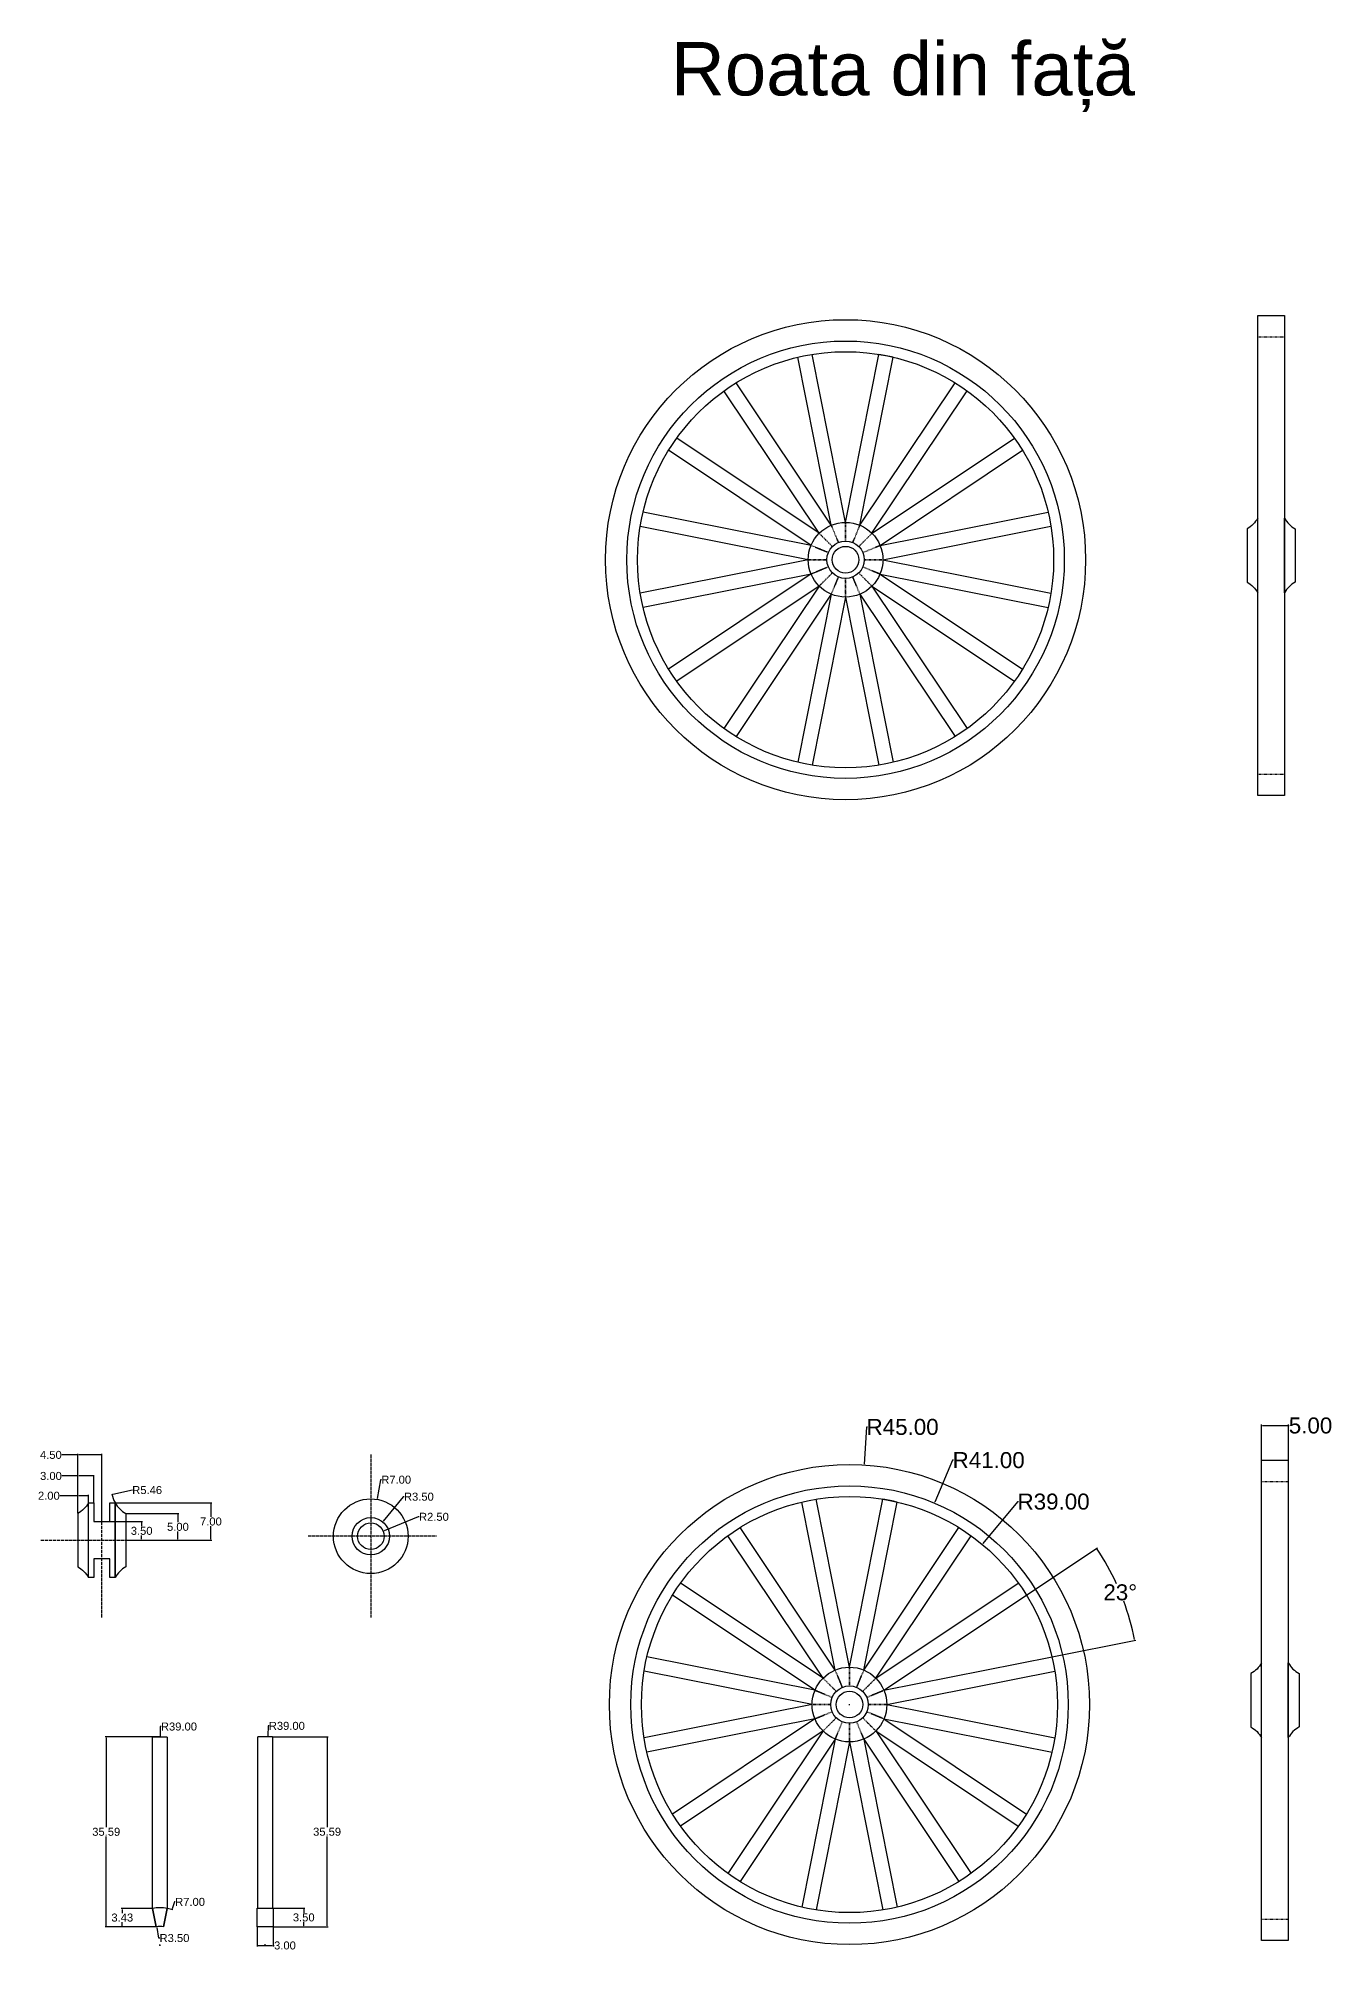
# Model space of a CAD drawing. Header units: millimetres. Extents: x 65 to 679, y 27 to 400.
# Drawn here: x 64.8 to 307.2, y 41.9 to 400.5 of the extents above; entities that cross this region are included whole.
import ezdxf

# ---------------------------------------------------------------- set-up
doc = ezdxf.new("R2010")
doc.units = ezdxf.units.MM
doc.header["$MEASUREMENT"] = 0
doc.header["$PDMODE"] = 34
doc.linetypes.add('ACAD_ISO02W100', pattern=[15, 12, -3])
for name, color, linetype in [('butuci', 31, 'Continuous'), ('cauciuc', 180, 'Continuous'), ('cotari', 132, 'Continuous'), ('linii ajutatoare', 1, 'Continuous'), ('spite', 131, 'Continuous'), ('text', 7, 'Continuous')]:
    doc.layers.add(name, color=color, linetype=linetype)
doc.styles.get("Standard").update_dxf_attribs({"font": 'arial.ttf'})
doc.dimstyles.new('Cotare', dxfattribs={"dimtxt": 3, "dimasz": 0.18, "dimexe": 0.18, "dimexo": 0.0625, "dimgap": 0.09, "dimtad": 0, "dimtih": 1, "dimtoh": 1, "dimzin": 0, "dimdsep": 46, "dimtxsty": 'Standard', "dimcen": 0.09, "dimadec": 0, "dimazin": 0, "dimtfac": 1, "dimtofl": 0, "dimtmove": 0, "dimatfit": 3, "dimfxl": 1, "dimtolj": 1, "dimtzin": 0, "dimarcsym": 0})
doc.dimstyles.new('Cotari mici', dxfattribs={"dimtxt": 1.5, "dimasz": 0.18, "dimexe": 0.18, "dimexo": 0.0625, "dimgap": 0.09, "dimtad": 0, "dimtih": 1, "dimtoh": 1, "dimzin": 0, "dimdsep": 46, "dimtxsty": 'Standard', "dimcen": 0.09, "dimadec": 0, "dimazin": 0, "dimtfac": 1, "dimtofl": 0, "dimtmove": 0, "dimatfit": 3, "dimfxl": 1, "dimtolj": 1, "dimtzin": 0, "dimarcsym": 0})

# ---------------------------------------------------------------- blocks, each defined once
blk = doc.blocks.new('*U10')
at = {"layer": 'spite'}
for p, q in [((-4.47, -13.86), (1.79, 17.63)), ((-1.79, -14.4), (4.47, 17.1))]:
    blk.add_line(p, q, dxfattribs=at)
at = {"layer": 'spite', "linetype": 'ACAD_ISO02W100', "ltscale": 0.005}
for p, q in [((-4.47, -13.86), (-4.47, -17.36)), ((-3.13, -17.63), (-1.79, -14.4))]:
    blk.add_line(p, q, dxfattribs=at)
blk = doc.blocks.new('*U11')
at = {"layer": 'cauciuc', "color": 0, "linetype": 'ByBlock', "lineweight": -2, "transparency": 16777216}
for p, rotation in [((101.28, 84.23, 4), 22.5), ((117.25, 80.81, 4), 337.4999999999999), ((93.54, 81.16, 4), 45.00000000000001), ((123.05, 74.83, 4), 315), ((87.57, 75.36, 4), 67.50000000000003), ((126.12, 67.09, 4), 292.5000000000001), ((84.27, 67.71, 4), 90.00000000000001), ((84.14, 59.39, 4), 112.5), ((87.22, 51.65, 4), 135.0000000000001), ((93.02, 45.68, 4), 157.5), ((116.72, 45.33, 4), 225), ((122.69, 51.13, 4), 247.5), ((125.99, 58.77, 4), 270.0000000000001), ((100.66, 42.38, 4), 180), ((108.98, 42.26, 4), 202.5)]:
    blk.add_blockref('*U10', p, dxfattribs=dict(at, rotation=rotation))
blk.add_blockref('*U10', (109.6, 84.11, 4), dxfattribs=at)
blk = doc.blocks.new('*D17')
at = {"layer": 'cotari', "color": 0, "lineweight": -2, "transparency": 16777216}
for p, q in [((220.04, 140.12), (219.62, 133.18)), ((220.22, 140.12), (220.04, 140.12)), ((216.75, 88.09), (216.93, 88.09)), ((216.84, 88), (216.84, 88.18))]:
    blk.add_line(p, q, dxfattribs=at)
at = {"layer": 'cotari', "color": 0, "transparency": 16777216}
blk.add_solid([(219.59, 133.18), (219.65, 133.18), (219.6, 133)], dxfattribs=at)
at = {"layer": 'Defpoints', "color": 0, "transparency": 16777216}
for p in [(219.6, 133), (216.84, 88.09)]:
    blk.add_point(p, dxfattribs=at)
at = {"layer": 'cotari', "color": 0, "transparency": 16777216, "insert": (226.8, 140.12), "char_height": 3, "attachment_point": 5}
blk.add_mtext('\\A1;R45.00', dxfattribs=at)
blk = doc.blocks.new('*D18')
at = {"layer": 'cotari', "color": 0, "lineweight": -2, "transparency": 16777216}
for p, q in [((236.17, 133.9), (232.85, 126.03)), ((236.35, 133.9), (236.17, 133.9)), ((216.75, 88.09), (216.93, 88.09)), ((216.84, 88), (216.84, 88.18))]:
    blk.add_line(p, q, dxfattribs=at)
at = {"layer": 'cotari', "color": 0, "transparency": 16777216}
blk.add_solid([(232.82, 126.04), (232.88, 126.02), (232.78, 125.86)], dxfattribs=at)
at = {"layer": 'Defpoints', "color": 0, "transparency": 16777216}
for p in [(232.78, 125.86), (216.84, 88.09)]:
    blk.add_point(p, dxfattribs=at)
at = {"layer": 'cotari', "color": 0, "transparency": 16777216, "insert": (242.93, 133.9), "char_height": 3, "attachment_point": 5}
blk.add_mtext('\\A1;R41.00', dxfattribs=at)
blk = doc.blocks.new('*D19')
at = {"layer": 'cotari', "color": 0, "lineweight": -2, "transparency": 16777216}
for p, q in [((248.34, 126.12), (241.83, 118.26)), ((248.52, 126.12), (248.34, 126.12)), ((216.75, 88.09), (216.93, 88.09)), ((216.84, 88), (216.84, 88.18))]:
    blk.add_line(p, q, dxfattribs=at)
at = {"layer": 'cotari', "color": 0, "transparency": 16777216}
blk.add_solid([(241.81, 118.28), (241.85, 118.24), (241.71, 118.13)], dxfattribs=at)
at = {"layer": 'Defpoints', "color": 0, "transparency": 16777216}
for p in [(241.71, 118.13), (216.84, 88.09)]:
    blk.add_point(p, dxfattribs=at)
at = {"layer": 'cotari', "color": 0, "transparency": 16777216, "insert": (255.1, 126.12), "char_height": 3, "attachment_point": 5}
blk.add_mtext('\\A1;R39.00', dxfattribs=at)
blk = doc.blocks.new('*D27')
at = {"layer": 'cotari', "color": 0, "lineweight": -2, "transparency": 16777216}
for p, q in [((72.2, 127.23), (68.83, 127.23)), ((72.2, 123.97), (72.2, 127.41)), ((74.02, 127.23), (72.38, 127.23)), ((74.2, 125.97), (74.2, 127.41))]:
    blk.add_line(p, q, dxfattribs=at)
at = {"layer": 'cotari', "color": 0, "transparency": 16777216}
for points in [[(72.38, 127.26), (72.38, 127.2), (72.2, 127.23)], [(74.02, 127.26), (74.02, 127.2), (74.2, 127.23)]]:
    blk.add_solid(points, dxfattribs=at)
at = {"layer": 'Defpoints', "color": 0, "transparency": 16777216}
for p in [(74.2, 127.23), (74.2, 125.9, 3.23), (72.2, 123.9, 3.23)]:
    blk.add_point(p, dxfattribs=at)
at = {"layer": 'cotari', "color": 0, "transparency": 16777216, "insert": (66.78, 127.23), "char_height": 1.5, "attachment_point": 5}
blk.add_mtext('\\A1;2.00', dxfattribs=at)
blk = doc.blocks.new('*D28')
at = {"layer": 'cotari', "color": 0, "lineweight": -2, "transparency": 16777216}
for p, q in [((72.2, 130.94), (69.2, 130.94)), ((72.2, 123.97), (72.2, 131.12)), ((75.02, 130.94), (72.38, 130.94)), ((75.2, 125.97), (75.2, 131.12))]:
    blk.add_line(p, q, dxfattribs=at)
at = {"layer": 'cotari', "color": 0, "transparency": 16777216}
for points in [[(72.38, 130.97), (72.38, 130.91), (72.2, 130.94)], [(75.02, 130.97), (75.02, 130.91), (75.2, 130.94)]]:
    blk.add_solid(points, dxfattribs=at)
at = {"layer": 'Defpoints', "color": 0, "transparency": 16777216}
for p in [(75.2, 130.94), (75.2, 125.9, 3.23), (72.2, 123.9, 3.23)]:
    blk.add_point(p, dxfattribs=at)
at = {"layer": 'cotari', "color": 0, "transparency": 16777216, "insert": (67.17, 130.94), "char_height": 1.5, "attachment_point": 5}
blk.add_mtext('\\A1;3.00', dxfattribs=at)
blk = doc.blocks.new('*D29')
at = {"layer": 'cotari', "color": 0, "lineweight": -2, "transparency": 16777216}
for p, q in [((72.2, 134.89), (69.21, 134.89)), ((72.2, 123.97), (72.2, 135.07)), ((76.52, 134.89), (72.38, 134.89)), ((76.7, 122.47), (76.7, 135.07))]:
    blk.add_line(p, q, dxfattribs=at)
at = {"layer": 'cotari', "color": 0, "transparency": 16777216}
for points in [[(72.38, 134.92), (72.38, 134.86), (72.2, 134.89)], [(76.52, 134.92), (76.52, 134.86), (76.7, 134.89)]]:
    blk.add_solid(points, dxfattribs=at)
at = {"layer": 'Defpoints', "color": 0, "transparency": 16777216}
for p in [(76.7, 134.89), (72.2, 123.9, 3.23), (76.7, 122.4, 3.23)]:
    blk.add_point(p, dxfattribs=at)
at = {"layer": 'cotari', "color": 0, "transparency": 16777216, "insert": (67.15, 134.89), "char_height": 1.5, "attachment_point": 5}
blk.add_mtext('\\A1;4.50', dxfattribs=at)
blk = doc.blocks.new('*D31')
at = {"layer": 'cotari', "color": 0, "lineweight": -2, "transparency": 16777216}
for p, q in [((78.27, 122.4), (84.35, 122.4)), ((84.17, 122.22), (84.17, 121.51)), ((81.27, 118.9), (84.35, 118.9)), ((84.17, 119.08), (84.17, 119.8))]:
    blk.add_line(p, q, dxfattribs=at)
at = {"layer": 'cotari', "color": 0, "transparency": 16777216}
for points in [[(84.14, 122.22), (84.2, 122.22), (84.17, 122.4)], [(84.14, 119.08), (84.2, 119.08), (84.17, 118.9)]]:
    blk.add_solid(points, dxfattribs=at)
at = {"layer": 'Defpoints', "color": 0, "transparency": 16777216}
for p in [(78.2, 122.4, 3.23), (84.17, 122.4), (81.2, 118.9, 3.23)]:
    blk.add_point(p, dxfattribs=at)
at = {"layer": 'cotari', "color": 0, "transparency": 16777216, "insert": (84.17, 120.65), "char_height": 1.5, "attachment_point": 5}
blk.add_mtext('\\A1;3.50', dxfattribs=at)
blk = doc.blocks.new('*D32')
at = {"layer": 'cotari', "color": 0, "lineweight": -2, "transparency": 16777216}
for p, q in [((81.27, 123.9), (91.15, 123.9)), ((90.97, 123.72), (90.97, 122.26)), ((81.27, 118.9), (91.15, 118.9)), ((90.97, 119.08), (90.97, 120.55))]:
    blk.add_line(p, q, dxfattribs=at)
at = {"layer": 'cotari', "color": 0, "transparency": 16777216}
for points in [[(90.94, 123.72), (91, 123.72), (90.97, 123.9)], [(90.94, 119.08), (91, 119.08), (90.97, 118.9)]]:
    blk.add_solid(points, dxfattribs=at)
at = {"layer": 'Defpoints', "color": 0, "transparency": 16777216}
for p in [(81.2, 123.9, 3.23), (90.97, 123.9), (81.2, 118.9, 3.23)]:
    blk.add_point(p, dxfattribs=at)
at = {"layer": 'cotari', "color": 0, "transparency": 16777216, "insert": (90.97, 121.4), "char_height": 1.5, "attachment_point": 5}
blk.add_mtext('\\A1;5.00', dxfattribs=at)
blk = doc.blocks.new('*D33')
at = {"layer": 'cotari', "color": 0, "lineweight": -2, "transparency": 16777216}
for p, q in [((79.27, 125.9), (97.33, 125.9)), ((97.15, 125.72), (97.15, 123.26)), ((81.27, 118.9), (97.33, 118.9)), ((97.15, 119.08), (97.15, 121.55))]:
    blk.add_line(p, q, dxfattribs=at)
at = {"layer": 'cotari', "color": 0, "transparency": 16777216}
for points in [[(97.12, 125.72), (97.18, 125.72), (97.15, 125.9)], [(97.12, 119.08), (97.18, 119.08), (97.15, 118.9)]]:
    blk.add_solid(points, dxfattribs=at)
at = {"layer": 'Defpoints', "color": 0, "transparency": 16777216}
for p in [(79.2, 125.9, 3.23), (97.15, 125.9), (81.2, 118.9, 3.23)]:
    blk.add_point(p, dxfattribs=at)
at = {"layer": 'cotari', "color": 0, "transparency": 16777216, "insert": (97.15, 122.4), "char_height": 1.5, "attachment_point": 5}
blk.add_mtext('\\A1;7.00', dxfattribs=at)
blk = doc.blocks.new('*D35')
at = {"layer": 'cotari', "color": 0, "lineweight": -2, "transparency": 16777216}
blk.add_line((82.44, 128.29), (78.79, 127.45), dxfattribs=at)
blk.add_arc((83.94, 128.63), 5.46, 191.0743, 209.3446, dxfattribs=at)
at = {"layer": 'cotari', "color": 0, "transparency": 16777216}
blk.add_solid([(78.78, 127.48), (78.79, 127.42), (78.61, 127.41)], dxfattribs=at)
at = {"layer": 'Defpoints', "color": 0, "transparency": 16777216}
for p in [(78.61, 127.41, 3.23), (83.94, 128.63, 3.23)]:
    blk.add_point(p, dxfattribs=at)
at = {"layer": 'cotari', "color": 0, "transparency": 16777216, "insert": (85.2, 128.29), "char_height": 1.5, "attachment_point": 5}
blk.add_mtext('\\A1;R5.46', dxfattribs=at)
blk = doc.blocks.new('*D36')
at = {"layer": 'cotari', "color": 0, "lineweight": -2, "transparency": 16777216}
for p, q in [((128.95, 130.24), (128.34, 126.72)), ((129.13, 130.24), (128.95, 130.24)), ((127.03, 119.65), (127.21, 119.65)), ((127.12, 119.56), (127.12, 119.74))]:
    blk.add_line(p, q, dxfattribs=at)
at = {"layer": 'cotari', "color": 0, "transparency": 16777216}
blk.add_solid([(128.31, 126.73), (128.37, 126.72), (128.31, 126.55)], dxfattribs=at)
at = {"layer": 'Defpoints', "color": 0, "transparency": 16777216}
for p in [(128.31, 126.55, 4), (127.12, 119.65, 4)]:
    blk.add_point(p, dxfattribs=at)
at = {"layer": 'cotari', "color": 0, "transparency": 16777216, "insert": (131.88, 130.24), "char_height": 1.5, "attachment_point": 5}
blk.add_mtext('\\A1;R7.00', dxfattribs=at)
blk = doc.blocks.new('*D37')
at = {"layer": 'cotari', "color": 0, "lineweight": -2, "transparency": 16777216}
for p, q in [((133.2, 127.05), (129.46, 122.49)), ((133.38, 127.05), (133.2, 127.05)), ((127.03, 119.65), (127.21, 119.65)), ((127.12, 119.56), (127.12, 119.74))]:
    blk.add_line(p, q, dxfattribs=at)
at = {"layer": 'cotari', "color": 0, "transparency": 16777216}
blk.add_solid([(129.43, 122.51), (129.48, 122.47), (129.34, 122.35)], dxfattribs=at)
at = {"layer": 'Defpoints', "color": 0, "transparency": 16777216}
for p in [(129.34, 122.35, 4), (127.12, 119.65, 4)]:
    blk.add_point(p, dxfattribs=at)
at = {"layer": 'cotari', "color": 0, "transparency": 16777216, "insert": (136.13, 127.05), "char_height": 1.5, "attachment_point": 5}
blk.add_mtext('\\A1;R3.50', dxfattribs=at)
blk = doc.blocks.new('*D38')
at = {"layer": 'cotari', "color": 0, "lineweight": -2, "transparency": 16777216}
for p, q in [((136.01, 123.28), (129.6, 120.66)), ((136.19, 123.28), (136.01, 123.28)), ((127.03, 119.65), (127.21, 119.65)), ((127.12, 119.56), (127.12, 119.74))]:
    blk.add_line(p, q, dxfattribs=at)
at = {"layer": 'cotari', "color": 0, "transparency": 16777216}
blk.add_solid([(129.59, 120.69), (129.61, 120.63), (129.44, 120.59)], dxfattribs=at)
at = {"layer": 'Defpoints', "color": 0, "transparency": 16777216}
for p in [(127.12, 119.65, 4), (129.44, 120.59, 4)]:
    blk.add_point(p, dxfattribs=at)
at = {"layer": 'cotari', "color": 0, "transparency": 16777216, "insert": (138.95, 123.28), "char_height": 1.5, "attachment_point": 5}
blk.add_mtext('\\A1;R2.50', dxfattribs=at)
blk = doc.blocks.new('*D40')
at = {"layer": 'cotari', "color": 0, "lineweight": -2, "transparency": 16777216}
for p, q in [((250.06, 108.64), (263.32, 117.5)), ((254.86, 97.04), (270.5, 100.15))]:
    blk.add_line(p, q, dxfattribs=at)
for start, end in [(24.616, 33.5349), (11.4651, 20.4159)]:
    blk.add_arc((223.31, 90.76), 47.94, start, end, dxfattribs=at)
at = {"layer": 'cotari', "color": 0, "transparency": 16777216}
for points in [[(263.24, 117.23), (263.29, 117.26), (263.17, 117.4)], [(270.32, 100.3), (270.26, 100.29), (270.33, 100.12)]]:
    blk.add_solid(points, dxfattribs=at)
at = {"layer": 'Defpoints', "color": 0, "transparency": 16777216}
for p in [(250.01, 108.6, 4), (268.7, 106.17), (254.8, 97.03, 4), (223.31, 90.76, 4), (223.31, 90.76, 4)]:
    blk.add_point(p, dxfattribs=at)
at = {"layer": 'cotari', "color": 0, "transparency": 16777216, "insert": (267.6, 109.11), "char_height": 3, "attachment_point": 5}
blk.add_mtext('\\A1;23°', dxfattribs=at)
blk = doc.blocks.new('*D41')
at = {"layer": 'cotari', "color": 0, "lineweight": -2, "transparency": 16777216}
for p, q in [((86.17, 49.86), (80.36, 49.86)), ((80.54, 49.68), (80.54, 49)), ((80.54, 46.61), (80.54, 47.29)), ((86.85, 46.43), (80.36, 46.43))]:
    blk.add_line(p, q, dxfattribs=at)
at = {"layer": 'cotari', "color": 0, "transparency": 16777216}
for points in [[(80.51, 49.68), (80.57, 49.68), (80.54, 49.86)], [(80.51, 46.61), (80.57, 46.61), (80.54, 46.43)]]:
    blk.add_solid(points, dxfattribs=at)
at = {"layer": 'Defpoints', "color": 0, "transparency": 16777216}
for p in [(80.54, 49.86), (86.23, 49.86, 4), (86.92, 46.43, 4)]:
    blk.add_point(p, dxfattribs=at)
at = {"layer": 'cotari', "color": 0, "transparency": 16777216, "insert": (80.54, 48.15), "char_height": 1.5, "attachment_point": 5}
blk.add_mtext('\\A1;3.43', dxfattribs=at)
blk = doc.blocks.new('*D42')
at = {"layer": 'cotari', "color": 0, "lineweight": -2, "transparency": 16777216}
for p, q in [((87.55, 82.02), (77.35, 82.02)), ((77.53, 81.84), (77.53, 65.08)), ((77.53, 46.61), (77.53, 63.37)), ((86.85, 46.43), (77.35, 46.43))]:
    blk.add_line(p, q, dxfattribs=at)
at = {"layer": 'cotari', "color": 0, "transparency": 16777216}
for points in [[(77.5, 81.84), (77.56, 81.84), (77.53, 82.02)], [(77.5, 46.61), (77.56, 46.61), (77.53, 46.43)]]:
    blk.add_solid(points, dxfattribs=at)
at = {"layer": 'Defpoints', "color": 0, "transparency": 16777216}
for p in [(77.53, 82.02), (87.61, 82.02, 4), (86.92, 46.43, 4)]:
    blk.add_point(p, dxfattribs=at)
at = {"layer": 'cotari', "color": 0, "transparency": 16777216, "insert": (77.53, 64.23), "char_height": 1.5, "attachment_point": 5}
blk.add_mtext('\\A1;35.59', dxfattribs=at)
blk = doc.blocks.new('*D43')
at = {"layer": 'cotari', "color": 0, "lineweight": -2, "transparency": 16777216}
for p, q in [((108.88, 49.93), (114.73, 49.93)), ((114.55, 49.75), (114.55, 49.04)), ((114.55, 46.61), (114.55, 47.33)), ((108.88, 46.43), (114.73, 46.43))]:
    blk.add_line(p, q, dxfattribs=at)
at = {"layer": 'cotari', "color": 0, "transparency": 16777216}
for points in [[(114.52, 49.75), (114.58, 49.75), (114.55, 49.93)], [(114.52, 46.61), (114.58, 46.61), (114.55, 46.43)]]:
    blk.add_solid(points, dxfattribs=at)
at = {"layer": 'Defpoints', "color": 0, "transparency": 16777216}
for p in [(108.81, 49.93, 4), (114.55, 49.93), (108.81, 46.43, 4)]:
    blk.add_point(p, dxfattribs=at)
at = {"layer": 'cotari', "color": 0, "transparency": 16777216, "insert": (114.55, 48.18), "char_height": 1.5, "attachment_point": 5}
blk.add_mtext('\\A1;3.50', dxfattribs=at)
blk = doc.blocks.new('*D44')
at = {"layer": 'cotari', "color": 0, "lineweight": -2, "transparency": 16777216}
for p, q in [((108.74, 82.04), (119.11, 82.04)), ((118.93, 81.86), (118.93, 65.09)), ((118.93, 46.61), (118.93, 63.38)), ((108.88, 46.43), (119.11, 46.43))]:
    blk.add_line(p, q, dxfattribs=at)
at = {"layer": 'cotari', "color": 0, "transparency": 16777216}
for points in [[(118.9, 81.86), (118.96, 81.86), (118.93, 82.04)], [(118.9, 46.61), (118.96, 46.61), (118.93, 46.43)]]:
    blk.add_solid(points, dxfattribs=at)
at = {"layer": 'Defpoints', "color": 0, "transparency": 16777216}
for p in [(108.68, 82.04, 4), (118.93, 82.04), (108.81, 46.43, 4)]:
    blk.add_point(p, dxfattribs=at)
at = {"layer": 'cotari', "color": 0, "transparency": 16777216, "insert": (118.93, 64.24), "char_height": 1.5, "attachment_point": 5}
blk.add_mtext('\\A1;35.59', dxfattribs=at)
blk = doc.blocks.new('*D45')
at = {"layer": 'cotari', "color": 0, "lineweight": -2, "transparency": 16777216}
for p, q in [((105.81, 46.37), (105.81, 42.74)), ((108.81, 46.37), (108.81, 42.74)), ((105.99, 42.92), (108.63, 42.92)), ((108.81, 42.92), (108.99, 42.92))]:
    blk.add_line(p, q, dxfattribs=at)
at = {"layer": 'cotari', "color": 0, "transparency": 16777216}
for points in [[(105.99, 42.95), (105.99, 42.89), (105.81, 42.92)], [(108.63, 42.95), (108.63, 42.89), (108.81, 42.92)]]:
    blk.add_solid(points, dxfattribs=at)
at = {"layer": 'Defpoints', "color": 0, "transparency": 16777216}
for p in [(105.81, 46.43, 4), (108.81, 46.43, 4), (108.81, 42.92)]:
    blk.add_point(p, dxfattribs=at)
at = {"layer": 'cotari', "color": 0, "transparency": 16777216, "insert": (111.03, 42.92), "char_height": 1.5, "attachment_point": 5}
blk.add_mtext('\\A1;3.00', dxfattribs=at)
blk = doc.blocks.new('*D46')
at = {"layer": 'cotari', "color": 0, "lineweight": -2, "transparency": 16777216}
for p, q in [((107.86, 84.09), (107.84, 82.24)), ((108.04, 84.09), (107.86, 84.09)), ((107.22, 43.07), (107.4, 43.07)), ((107.31, 42.98), (107.31, 43.16))]:
    blk.add_line(p, q, dxfattribs=at)
at = {"layer": 'cotari', "color": 0, "transparency": 16777216}
blk.add_solid([(107.81, 82.24), (107.87, 82.24), (107.83, 82.06)], dxfattribs=at)
at = {"layer": 'Defpoints', "color": 0, "transparency": 16777216}
for p in [(107.83, 82.06, 4), (107.31, 43.07, 4)]:
    blk.add_point(p, dxfattribs=at)
at = {"layer": 'cotari', "color": 0, "transparency": 16777216, "insert": (111.38, 84.09), "char_height": 1.5, "attachment_point": 5}
blk.add_mtext('\\A1;R39.00', dxfattribs=at)
blk = doc.blocks.new('*D47')
at = {"layer": 'cotari', "color": 0, "lineweight": -2, "transparency": 16777216}
for p, q in [((87.65, 83.96), (87.64, 82.18)), ((87.83, 83.96), (87.65, 83.96)), ((87.6, 42.91), (87.6, 43.09)), ((87.51, 43), (87.69, 43))]:
    blk.add_line(p, q, dxfattribs=at)
at = {"layer": 'cotari', "color": 0, "transparency": 16777216}
blk.add_solid([(87.61, 82.18), (87.67, 82.18), (87.64, 82)], dxfattribs=at)
at = {"layer": 'Defpoints', "color": 0, "transparency": 16777216}
for p in [(87.64, 82, 4), (87.6, 43, 4)]:
    blk.add_point(p, dxfattribs=at)
at = {"layer": 'cotari', "color": 0, "transparency": 16777216, "insert": (91.16, 83.96), "char_height": 1.5, "attachment_point": 5}
blk.add_mtext('\\A1;R39.00', dxfattribs=at)
blk = doc.blocks.new('*D48')
at = {"layer": 'cotari', "color": 0, "lineweight": -2, "transparency": 16777216}
for p, q in [((87.39, 44.31), (87.06, 46.28)), ((87.57, 44.31), (87.39, 44.31))]:
    blk.add_line(p, q, dxfattribs=at)
at = {"layer": 'cotari', "color": 0, "transparency": 16777216}
blk.add_solid([(87.09, 46.28), (87.03, 46.27), (87.03, 46.45)], dxfattribs=at)
at = {"layer": 'Defpoints', "color": 0, "transparency": 16777216}
for p in [(87.03, 46.45, 4), (87.6, 43, 4)]:
    blk.add_point(p, dxfattribs=at)
at = {"layer": 'cotari', "color": 0, "transparency": 16777216, "insert": (90.32, 44.31), "char_height": 1.5, "attachment_point": 5}
blk.add_mtext('\\A1;R3.50', dxfattribs=at)
blk = doc.blocks.new('*D49')
at = {"layer": 'cotari', "color": 0, "lineweight": -2, "transparency": 16777216}
for p, q in [((90.3, 51.09), (89.87, 49.81)), ((90.48, 51.09), (90.3, 51.09)), ((87.6, 42.91), (87.6, 43.09)), ((87.51, 43), (87.69, 43))]:
    blk.add_line(p, q, dxfattribs=at)
blk.add_arc((87.6, 43), 7, 70.0502, 78.2384, dxfattribs=at)
at = {"layer": 'cotari', "color": 0, "transparency": 16777216}
blk.add_solid([(89.85, 49.82), (89.9, 49.8), (89.82, 49.64)], dxfattribs=at)
at = {"layer": 'Defpoints', "color": 0, "transparency": 16777216}
for p in [(89.82, 49.64, 4), (87.6, 43, 4)]:
    blk.add_point(p, dxfattribs=at)
at = {"layer": 'cotari', "color": 0, "transparency": 16777216, "insert": (93.24, 51.09), "char_height": 1.5, "attachment_point": 5}
blk.add_mtext('\\A1;R7.00', dxfattribs=at)
blk = doc.blocks.new('*D59')
at = {"layer": 'cotari', "color": 0, "lineweight": -2, "transparency": 16777216}
for p, q in [((294.1, 133.95), (294.1, 140.57)), ((294.28, 140.39), (298.92, 140.39)), ((299.1, 133.95), (299.1, 140.57)), ((299.1, 140.39), (299.28, 140.39))]:
    blk.add_line(p, q, dxfattribs=at)
at = {"layer": 'cotari', "color": 0, "transparency": 16777216}
for points in [[(294.28, 140.42), (294.28, 140.36), (294.1, 140.39)], [(298.92, 140.42), (298.92, 140.36), (299.1, 140.39)]]:
    blk.add_solid(points, dxfattribs=at)
at = {"layer": 'Defpoints', "color": 0, "transparency": 16777216}
for p in [(299.1, 140.39), (294.1, 133.88), (299.1, 133.88)]:
    blk.add_point(p, dxfattribs=at)
at = {"layer": 'cotari', "color": 0, "transparency": 16777216, "insert": (303.26, 140.39), "char_height": 3, "attachment_point": 5}
blk.add_mtext('\\A1;5.00', dxfattribs=at)

msp = doc.modelspace()

# ---------------------------------------------------------------- linework, layer by layer
at = {"layer": 'butuci'}
for points in [[(291.363, 298.507, -0.1316525), (293.363, 296.507), (293.363, 301.215), (293.363, 305.798), (293.363, 310.507, -0.1316525), (291.363, 308.507), (291.363, 305.798), (291.363, 301.215)], [(300.363, 298.507, 0.1316525), (298.363, 296.507), (298.363, 301.215), (298.363, 305.798), (298.363, 310.507, 0.1316525), (300.363, 308.507), (300.363, 305.798), (300.363, 301.215)], [(292.098, 83.884, -0.1316525), (294.098, 81.884), (294.098, 86.593), (294.098, 91.175), (294.098, 95.884, -0.1316525), (292.098, 93.884), (292.098, 91.175), (292.098, 86.593)], [(301.098, 83.884, 0.1316525), (299.098, 81.884), (299.098, 86.593), (299.098, 91.175), (299.098, 95.884, 0.1316525), (301.098, 93.884), (301.098, 91.175), (301.098, 86.593)]]:
    msp.add_lwpolyline(points, format="xyb", close=True, dxfattribs=at)
at = {"layer": 'butuci', "elevation": 3.233}
for points in [[(72.204, 113.903, -0.1316525), (74.204, 111.903), (74.204, 116.611), (74.204, 121.194), (74.204, 125.903, -0.1316525), (72.204, 123.903), (72.204, 121.194), (72.204, 116.611)], [(81.204, 113.903, 0.1316525), (79.204, 111.903), (79.204, 116.611), (79.204, 121.194), (79.204, 125.903, 0.1316525), (81.204, 123.903), (81.204, 121.194), (81.204, 116.611)]]:
    msp.add_lwpolyline(points, format="xyb", close=True, dxfattribs=at)
msp.add_lwpolyline([(79.204, 111.903), (78.204, 111.903), (78.204, 115.403), (75.204, 115.403), (75.204, 111.903), (74.204, 111.903), (74.204, 125.903), (75.204, 125.903), (75.204, 122.403), (78.204, 122.403), (78.204, 125.903), (79.204, 125.903)], close=True, dxfattribs=at)
at = {"layer": 'butuci'}
for centre, radius in [((216.107, 302.709, 4), 7), ((216.107, 302.709, 4), 3.5), ((216.107, 302.709, 4), 2.5), ((127.122, 119.648, 4), 7), ((127.122, 119.648, 4), 3.5), ((127.122, 119.648, 4), 2.5), ((216.841, 88.086, 4), 7), ((216.841, 88.086, 4), 3.5), ((216.841, 88.086, 4), 2.5)]:
    msp.add_circle(centre, radius, dxfattribs=at)
at = {"layer": 'cauciuc'}
for points in [[(293.363, 348.507), (298.363, 348.507), (298.363, 258.507), (293.363, 258.507)], [(294.098, 133.884), (299.098, 133.884), (299.098, 43.884), (294.098, 43.884)]]:
    msp.add_lwpolyline(points, close=True, dxfattribs=at)
for centre in [(216.107, 302.709), (216.841, 88.086)]:
    msp.add_circle(centre, 45, dxfattribs=at)
at = {"layer": 'linii ajutatoare', "linetype": 'ACAD_ISO02W100', "ltscale": 0.05}
for p, q in [((127.122, 134.97, 4), (127.122, 104.44, 4)), ((76.704, 104.44, 3.233), (76.704, 131.088, -0.767)), ((65.265, 118.903, 3.233), (85.576, 118.903, -0.767)), ((115.382, 119.705, 4), (139.426, 119.705, 4))]:
    msp.add_line(p, q, dxfattribs=at)
at = {"layer": 'spite', "linetype": 'ACAD_ISO02W100', "ltscale": 0.005}
for p, q in [((293.363, 344.507), (298.363, 344.507)), ((293.363, 262.507), (298.363, 262.507)), ((294.098, 129.884), (299.098, 129.884)), ((214.163, 94.553, 4), (215.502, 91.319, 4)), ((215.502, 91.319, 4), (214.163, 94.553, 4)), ((216.841, 95.086, 4), (216.841, 91.586, 4)), ((216.841, 91.586, 4), (216.841, 95.086, 4)), ((218.181, 91.319, 4), (219.52, 94.553, 4)), ((219.52, 94.553, 4), (218.181, 91.319, 4)), ((210.374, 90.765, 4), (213.608, 89.425, 4)), ((213.608, 89.425, 4), (210.374, 90.765, 4)), ((211.892, 93.036, 4), (214.367, 90.561, 4)), ((214.367, 90.561, 4), (211.892, 93.036, 4)), ((221.791, 93.036, 4), (219.316, 90.561, 4)), ((219.316, 90.561, 4), (221.791, 93.036, 4)), ((223.309, 90.765, 4), (220.075, 89.425, 4)), ((220.075, 89.425, 4), (223.309, 90.765, 4)), ((209.841, 88.086, 4), (213.341, 88.086, 4)), ((213.341, 88.086, 4), (209.841, 88.086, 4)), ((210.374, 85.407, 4), (213.608, 86.746, 4)), ((213.608, 86.746, 4), (210.374, 85.407, 4)), ((223.309, 85.407, 4), (220.075, 86.746, 4)), ((220.075, 86.746, 4), (223.309, 85.407, 4)), ((223.841, 88.086, 4), (220.341, 88.086, 4)), ((220.341, 88.086, 4), (223.841, 88.086, 4)), ((211.892, 83.136, 4), (214.367, 85.611, 4)), ((214.367, 85.611, 4), (211.892, 83.136, 4)), ((214.163, 81.619, 4), (215.502, 84.852, 4)), ((215.502, 84.852, 4), (214.163, 81.619, 4)), ((216.841, 81.086, 4), (216.841, 84.586, 4)), ((216.841, 84.586, 4), (216.841, 81.086, 4)), ((219.52, 81.619, 4), (218.181, 84.852, 4)), ((218.181, 84.852, 4), (219.52, 81.619, 4)), ((221.791, 83.136, 4), (219.316, 85.611, 4)), ((219.316, 85.611, 4), (221.791, 83.136, 4)), ((294.098, 47.884), (299.098, 47.884))]:
    msp.add_line(p, q, dxfattribs=at)
at = {"layer": 'spite'}
for p, q in [((214.163, 94.553, 4), (207.898, 126.047, 4)), ((216.841, 95.086, 4), (210.577, 126.579, 4)), ((216.841, 95.086, 4), (223.106, 126.579, 4)), ((219.52, 94.553, 4), (225.785, 126.047, 4)), ((211.892, 93.036, 4), (194.052, 119.735, 4)), ((214.163, 94.553, 4), (196.323, 121.252, 4)), ((219.52, 94.553, 4), (237.36, 121.252, 4)), ((221.791, 93.036, 4), (239.631, 119.735, 4)), ((210.374, 90.765, 4), (183.675, 108.604, 4)), ((211.892, 93.036, 4), (185.193, 110.875, 4)), ((221.791, 93.036, 4), (248.49, 110.875, 4)), ((223.309, 90.765, 4), (250.008, 108.604, 4)), ((210.374, 90.765, 4), (178.881, 97.029, 4)), ((223.309, 90.765, 4), (254.802, 97.029, 4)), ((209.841, 88.086, 4), (178.348, 94.35, 4)), ((223.841, 88.086, 4), (255.335, 94.35, 4)), ((209.841, 88.086, 4), (178.348, 81.821, 4)), ((223.841, 88.086, 4), (255.335, 81.821, 4)), ((210.374, 85.407, 4), (178.881, 79.143, 4)), ((210.374, 85.407, 4), (183.675, 67.567, 4)), ((211.892, 83.136, 4), (185.193, 65.296, 4)), ((211.892, 83.136, 4), (194.052, 56.437, 4)), ((221.791, 83.136, 4), (239.631, 56.437, 4)), ((221.791, 83.136, 4), (248.49, 65.296, 4)), ((223.309, 85.407, 4), (250.008, 67.567, 4)), ((223.309, 85.407, 4), (254.802, 79.143, 4)), ((214.163, 81.619, 4), (196.323, 54.92, 4)), ((214.163, 81.619, 4), (207.898, 50.125, 4)), ((216.841, 81.086, 4), (210.577, 49.592, 4)), ((216.841, 81.086, 4), (223.106, 49.592, 4)), ((219.52, 81.619, 4), (225.785, 50.125, 4)), ((219.52, 81.619, 4), (237.36, 54.92, 4)), ((105.949, 49.932, 4), (108.68, 49.932, 4))]:
    msp.add_line(p, q, dxfattribs=at)
at = {"layer": 'spite', "linetype": 'Continuous'}
for p, q in [((86.234, 49.865, 4), (86.234, 81.975, 4)), ((88.965, 81.975, 4), (88.965, 49.865, 4)), ((105.949, 49.932, 4), (105.949, 82.043, 4)), ((108.68, 82.043, 4), (108.68, 49.932, 4)), ((86.234, 49.865, 4), (86.917, 46.432, 4)), ((86.917, 46.432, 4), (86.234, 49.865, 4)), ((88.965, 49.865, 4), (88.282, 46.432, 4)), ((88.282, 46.432, 4), (88.965, 49.865, 4))]:
    msp.add_line(p, q, dxfattribs=at)
at = {"layer": 'spite', "elevation": 4}
msp.add_lwpolyline([(105.814, 49.932), (108.814, 49.932), (108.814, 46.432), (105.814, 46.432)], close=True, dxfattribs=at)
at = {"layer": 'spite'}
for centre, radius in [((216.107, 302.709), 41), ((216.107, 302.709), 39), ((216.841, 88.086), 41), ((216.841, 88.086), 39)]:
    msp.add_circle(centre, radius, dxfattribs=at)
for centre in [(216.107, 302.709, 4), (216.841, 88.086, 4)]:
    msp.add_arc(centre, 39, 76.74331, 80.75669, dxfattribs=at)
at = {"layer": 'spite', "linetype": 'Continuous'}
for centre, radius, start, end in [((87.599, 42.999, 4), 39, 87.99331, 92.00669), ((107.314, 43.066, 4), 39, 87.99331, 92.00669), ((87.599, 42.999, 4), 7, 78.75, 101.25), ((87.599, 42.999, 4), 3.5, 78.75, 101.25)]:
    msp.add_arc(centre, radius, start, end, dxfattribs=at)

# ---------------------------------------------------------------- block references
at = {"layer": 'cauciuc'}
msp.add_blockref('*U11', (110.976, 239.467), dxfattribs=at)

# ---------------------------------------------------------------- texts
at = {"layer": 'text'}
msp.add_text('Roata din față', height=10, dxfattribs=at).set_placement((183.377, 389.752))

# ---------------------------------------------------------------- dimensions: what is measured, and where the dimension line sits
at = {"layer": 'cotari'}
for center, mpoint, dimstyle, picture, middle in [((216.841, 88.086), (219.604, 133.001), 'Cotare', '*D17', (226.804, 140.12)), ((216.841, 88.086), (232.779, 125.861), 'Cotare', '*D18', (242.932, 133.9)), ((83.936, 128.635, 3.233), (78.611, 127.409, 3.233), 'Cotari mici', '*D35', (82.441, 128.291)), ((127.122, 119.648, 4), (128.312, 126.546, 4), 'Cotari mici', '*D36', (131.883, 130.24)), ((127.122, 119.648, 4), (129.343, 122.353, 4), 'Cotari mici', '*D37', (136.131, 127.045)), ((216.841, 88.086), (241.714, 118.125), 'Cotare', '*D19', (255.099, 126.125)), ((127.122, 119.648, 4), (129.437, 120.593, 4), 'Cotari mici', '*D38', (138.946, 123.278)), ((87.599, 42.999, 4), (87.643, 81.999, 4), 'Cotari mici', '*D47', (91.161, 83.96)), ((107.314, 43.066, 4), (107.833, 82.063, 4), 'Cotari mici', '*D46', (111.376, 84.089)), ((87.599, 42.999, 4), (89.818, 49.638, 4), 'Cotari mici', '*D49', (93.237, 51.092)), ((87.599, 42.999, 4), (87.034, 46.453, 4), 'Cotari mici', '*D48', (90.319, 44.305))]:
    dim = msp.add_radius_dim(center=center, mpoint=mpoint, dimstyle=dimstyle, dxfattribs=at)
    dim.commit()
    dim.dimension.update_dxf_attribs({"geometry": picture, "text_midpoint": middle, "dimtype": 164})
for base, p1, p2, dimstyle, picture, middle in [((299.098, 140.388), (294.098, 133.884), (299.098, 133.884), 'Cotare', '*D59', (303.259, 140.388)), ((108.814, 42.921), (105.814, 46.432, 4), (108.814, 46.432, 4), 'Cotari mici', '*D45', (111.03, 42.921))]:
    dim = msp.add_linear_dim(base=base, p1=p1, p2=p2, dimstyle=dimstyle, dxfattribs=at)
    dim.commit()
    dim.dimension.update_dxf_attribs({"geometry": picture, "text_midpoint": middle})
for base, p2, picture, middle in [((76.704, 134.891), (76.704, 122.403, 3.233), '*D29', (67.146, 134.891)), ((75.204, 130.945), (75.204, 125.903, 3.233), '*D28', (67.168, 130.945)), ((74.204, 127.225), (74.204, 125.903, 3.233), '*D27', (66.778, 127.225))]:
    dim = msp.add_linear_dim(base=base, p1=(72.204, 123.903, 3.233), p2=p2, dimstyle='Cotari mici', dxfattribs=at)
    dim.commit()
    dim.dimension.update_dxf_attribs({"geometry": picture, "text_midpoint": middle, "dimtype": 160})
for base, p2, picture, middle in [((97.146, 125.903), (79.204, 125.903, 3.233), '*D33', (97.146, 122.403)), ((84.169, 122.403), (78.204, 122.403, 3.233), '*D31', (84.169, 120.653)), ((90.967, 123.903), (81.204, 123.903, 3.233), '*D32', (90.967, 121.403))]:
    dim = msp.add_linear_dim(base=base, p1=(81.204, 118.903, 3.233), p2=p2, angle=90, dimstyle='Cotari mici', dxfattribs=at)
    dim.commit()
    dim.dimension.update_dxf_attribs({"geometry": picture, "text_midpoint": middle, "dimtype": 160})
dim = msp.add_angular_dim_2l(base=(268.702, 106.174), line1=((223.309, 90.765, 4), (254.802, 97.029, 4)), line2=((223.309, 90.765, 4), (250.008, 108.604, 4)), dimstyle='Cotare', dxfattribs=at)
dim.commit()
dim.dimension.update_dxf_attribs({"geometry": '*D40', "text_midpoint": (267.597, 109.11)})
for base, p1, p2, picture, middle in [((77.53, 82.024), (86.917, 46.432, 4), (87.614, 82.024, 4), '*D42', (77.53, 64.228)), ((80.539, 49.865), (86.917, 46.432, 4), (86.234, 49.865, 4), '*D41', (80.539, 48.148)), ((114.554, 49.932), (108.814, 46.432, 4), (108.814, 49.932, 4), '*D43', (114.554, 48.182))]:
    dim = msp.add_linear_dim(base=base, p1=p1, p2=p2, angle=90, dimstyle='Cotari mici', dxfattribs=at)
    dim.commit()
    dim.dimension.update_dxf_attribs({"geometry": picture, "text_midpoint": middle})
dim = msp.add_linear_dim(base=(118.933, 82.043), p1=(108.814, 46.432, 4), p2=(108.68, 82.043, 4), angle=90, text='35.59', dimstyle='Cotari mici', dxfattribs=at)
dim.commit()
dim.dimension.update_dxf_attribs({"geometry": '*D44', "text_midpoint": (118.933, 64.237)})

doc.saveas('drawing.dxf')
